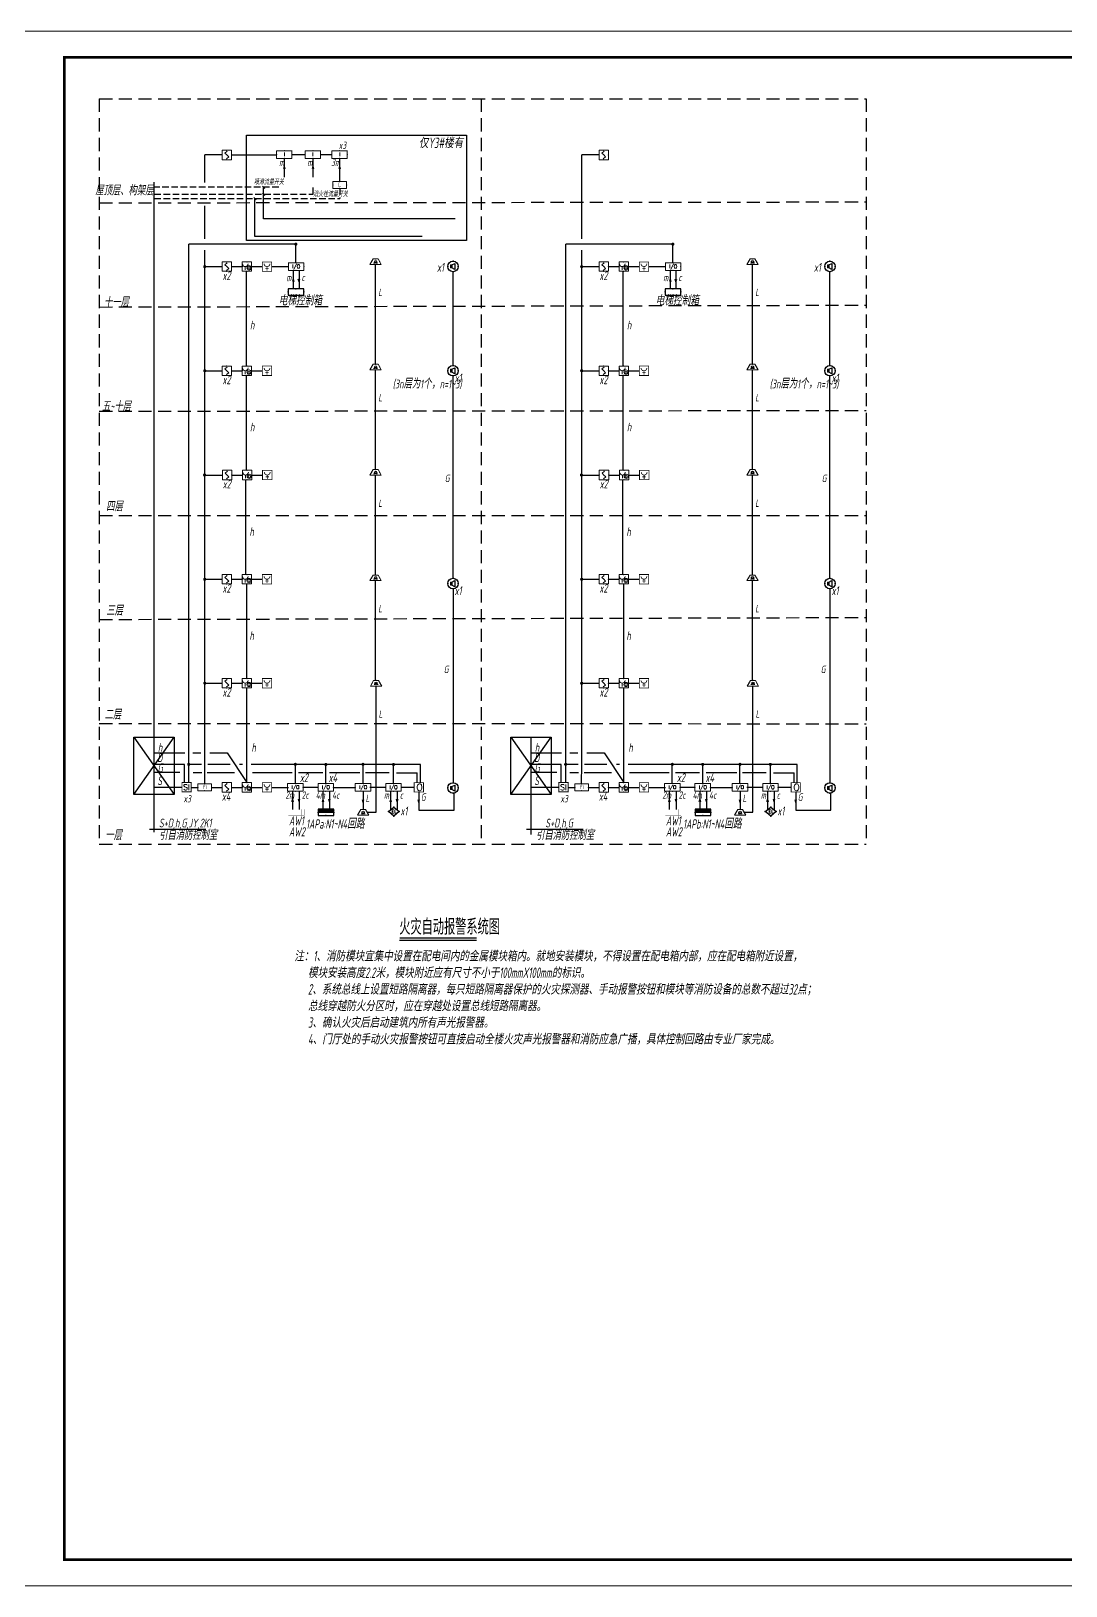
# Model space of a CAD drawing. Extents: x 3774419 to 4775970, y -926964 to 2266.
# Drawn here: x 4693095 to 4732645, y -689254 to -629854 of the extents above; entities that cross this region are included whole.
import ezdxf
from ezdxf.enums import TextEntityAlignment as Align

# ---------------------------------------------------------------- set-up
doc = ezdxf.new("R2010")
doc.units = 0
doc.header["$LTSCALE"] = 1000
doc.header["$MEASUREMENT"] = 0
for name, pattern in [('__DASH', [0.35, 0.25, -0.1]), ('CONTINOUS', [0]), ('DASHED', [0.75, 0.5, -0.25])]:
    doc.linetypes.add(name, pattern=pattern)
doc.layers.get('0').update_dxf_attribs({"linetype": 'CONTINUOUS'})
for name, color, linetype in [('!!电气', 1, 'CONTINUOUS'), ('1-弱电', 3, 'CONTINUOUS'), ('ANNO-NOTE', 7, 'CONTINUOUS'), ('DIM-照明', 7, 'CONTINUOUS'), ('EQUIP-安防', 3, 'CONTINUOUS'), ('EQUIP-广播', 3, 'CONTINUOUS'), ('EQUIP-箱柜', 3, 'CONTINUOUS'), ('WIRE-SECU-1', 30, 'CONTINUOUS'), ('WIRE-消防', 4, 'CONTINUOUS'), ('WIRE-照明', 2, 'CONTINUOUS'), ('设备', 253, 'CONTINUOUS')]:
    doc.layers.add(name, color=color, linetype=linetype)
doc.layers.add('EQUIP-消防', color=3, linetype='CONTINUOUS', lineweight=20)
doc.layers.add('图框', color=147, linetype='CONTINUOUS', lineweight=20)
doc.styles.add('1黑体弱电', font='SIMPLEX.shx', dxfattribs={"width": 0.8, "height": 3.5, "bigfont": 'HZTXT.shx'})
doc.styles.add('_TCH_LABEL', font='COMPLEX', dxfattribs={"bigfont": 'GBCBIG'})
doc.styles.add('_TEL_ATTDEF', font='gbenor', dxfattribs={"bigfont": 'gbcbig'})
doc.styles.add('_TEL_DIM', font='SIMPLEX', dxfattribs={"width": 0.8, "height": 3.5, "bigfont": 'HZTXT'})
doc.styles.add('HZTXT', font='gbeitc.shx', dxfattribs={"width": 0.8, "height": 400, "bigfont": 'hztxt.shx'})
doc.styles.add('SM1', font='realsz.shx', dxfattribs={"width": 0.75, "bigfont": 'realhz.shx'})
doc.styles.get("Standard").update_dxf_attribs({"font": 'gbenor.shx', "bigfont": 'gbcbig.shx'})

# ---------------------------------------------------------------- blocks, each defined once
blk = doc.blocks.new('$equip$00002341')
for p, q in [((-0.24, 0.14), (-0.24, -0.14)), ((-0.24, 0.14), (-0.1, 0.14)), ((-0.1, 0.14), (0.17, 0.28)), ((-0.1, 0.14), (-0.1, -0.14)), ((0.17, 0.28), (0.17, -0.3)), ((-0.1, -0.14), (-0.24, -0.14)), ((0.17, -0.3), (-0.1, -0.14))]:
    blk.add_line(p, q)
at = {"const_width": 0.04}
blk.add_lwpolyline([(-0.5, 0, -1), (0.5, 0, -1), (-0.5, 0, -1.463176)], format="xyb", dxfattribs=at)
blk.add_circle((0, 0), 0.5)
for p in [(-0.5, 0), (0, 0.5), (0.5, 0), (0, -0.5)]:
    blk.add_point(p)
at = {"color": 7, "style": '_TEL_DIM', "flags": 1}
blk.add_attdef('A', text='', height=0.00002, dxfattribs=at).set_placement((0, 0), align=Align.MIDDLE_CENTER)
blk = doc.blocks.new('$equip$00002649')
for p, q in [((-0.5, 0.5), (-0.5, -0.5)), ((0.5, 0.5), (-0.5, 0.5)), ((-0.2, 0.2), (0.05, 0.4)), ((0, 0), (-0.2, 0.2)), ((0, 0), (0.2, -0.2)), ((0.5, -0.5), (0.5, 0.5)), ((-0.5, -0.5), (0.5, -0.5)), ((0.2, -0.2), (-0.05, -0.4))]:
    blk.add_line(p, q)
at = {"const_width": 0.04}
blk.add_lwpolyline([(-0.5, 0.5), (0.5, 0.5), (0.5, -0.5), (-0.5, -0.5), (-0.5, 0.5), (0.5, 0.5)], dxfattribs=at)
for p in [(-0.5, 0), (0, 0.5), (0.5, 0), (0, -0.5)]:
    blk.add_point(p)
at = {"color": 7, "flags": 1}
for tag, height, p in [('A', 0.00002, (0, 0)), ('B', 0.4, (0.76, -0.21))]:
    blk.add_attdef(tag, text='', height=height, dxfattribs=at).set_placement(p, align=Align.MIDDLE_CENTER)
blk = doc.blocks.new('1消火栓')
at = {"const_width": 41.7}
blk.add_lwpolyline([(-250, 250), (250, 250), (250, -250), (-250, -250)], close=True, dxfattribs=at)
blk.add_lwpolyline([(154, 154, -1.000006), (-154, 154, 114.331023)], format="xyb", dxfattribs=at)
for points in [[(0, 0), (0, -207)], [(0, 0), (0, -207)], [(-93, -96), (85, -96)]]:
    blk.add_lwpolyline(points, dxfattribs=at)
blk = doc.blocks.new('$equip$00002655')
for p, q in [((-0.5, 1), (-0.5, 0)), ((0.5, 1), (-0.5, 1)), ((-0.5, 0), (0.5, 0)), ((-0.17, 0.5), (-0.17, 0.15)), ((0.5, 0), (0.5, 1))]:
    blk.add_line(p, q)
at = {"const_width": 0.04}
blk.add_lwpolyline([(-0.5, 1), (0.5, 1), (0.5, 0), (-0.5, 0), (-0.5, 1), (0.5, 1)], dxfattribs=at)
for radius in [0.226, 0.113]:
    blk.add_circle((0.23, 0.36), radius)
blk.add_arc((-0.17, 0.8), 0.3, 180, 0)
for p in [(-0.5, 0.5), (0, 1), (0, 0), (0.5, 0.5)]:
    blk.add_point(p)
at = {"color": 7, "flags": 1}
for tag, height, p in [('A', 0.00002, (0, 0)), ('B', 0.4, (0.76, 0.29))]:
    blk.add_attdef(tag, text='', height=height, dxfattribs=at).set_placement(p, align=Align.MIDDLE_CENTER)
blk = doc.blocks.new('A$C1B845245')
at = {"layer": '1-弱电', "const_width": 26.6, "elevation": 399}
blk.add_lwpolyline([(126, -75), (126, 221), (-169, 221), (-169, -75)], close=True, dxfattribs=at)
at = {"layer": '1-弱电', "style": '1黑体弱电', "width": 1.000075}
blk.add_text('SI', height=180, dxfattribs=at).set_placement((-130, -17))
blk = doc.blocks.new('A$C5115461D')
at = {"layer": 'DIM-照明', "color": 3}
for p, q in [((-643, 912), (643, -912)), ((-643, -912), (643, 912))]:
    blk.add_line(p, q, dxfattribs=at)
blk.add_lwpolyline([(-643, 912), (643, 912), (643, -912), (-643, -912)], close=True, dxfattribs=at)
blk = doc.blocks.new('$equip$00002463')
for p, q in [((-0.65, 0.65), (-0.65, 0)), ((0.65, 0.65), (-0.65, 0.65)), ((-0.65, 0), (0.65, 0)), ((0.65, 0), (0.65, 0.65))]:
    blk.add_line(p, q)
at = {"const_width": 0.05}
blk.add_lwpolyline([(-0.65, 0.65), (-0.65, 0), (0.65, 0), (0.65, 0.65), (-0.65, 0.65), (-0.65, 0)], dxfattribs=at)
for p in [(-0.65, 0.33), (0, 0.65), (0, 0), (0.65, 0.33)]:
    blk.add_point(p)
at = {"color": 7, "style": '_TEL_DIM'}
blk.add_attdef('$TEXT$', text='', height=0.3, dxfattribs=at).set_placement((0.01, 0.34), align=Align.MIDDLE_CENTER)
at = {"color": 7, "style": '_TEL_DIM', "flags": 1}
blk.add_attdef('A', text='', height=0.00002, dxfattribs=at).set_placement((0, 0), align=Align.MIDDLE_CENTER)
blk = doc.blocks.new('$equip$00002659')
for p, q in [((-0.3, 0.7), (-0.7, 0)), ((-0.7, 0), (0.7, 0)), ((0.3, 0.7), (-0.3, 0.7)), ((-0.05, 0.17), (-0.25, 0.17)), ((-0.18, 0.3), (0.18, 0.3)), ((-0.05, 0.3), (-0.05, 0.17)), ((0.05, 0.3), (0.05, 0.17)), ((0.05, 0.17), (0.25, 0.17)), ((0.7, 0), (0.3, 0.7))]:
    blk.add_line(p, q)
at = {"const_width": 0.04}
blk.add_lwpolyline([(-0.3, 0.7), (0.3, 0.7), (0.7, 0), (-0.7, 0), (-0.3, 0.7), (0.3, 0.7)], dxfattribs=at)
blk.add_arc((0, 0.3), 0.181, 359.6973, 180.3027)
for p in [(-0.5, 0.35), (0, 0.7), (0, 0), (0.5, 0.35)]:
    blk.add_point(p)
at = {"color": 7, "flags": 1}
for tag, height, p in [('A', 0.00002, (0, 0)), ('B', 0.4, (0.96, 0.29))]:
    blk.add_attdef(tag, text='', height=height, dxfattribs=at).set_placement(p, align=Align.MIDDLE_CENTER)
blk = doc.blocks.new('1输出模块')
at = {"layer": '1-弱电', "const_width": 45}
blk.add_lwpolyline([(250, 0), (250, 500), (-250, 500), (-250, 0)], close=True, dxfattribs=at)
at = {"layer": '1-弱电', "style": '1黑体弱电', "oblique": 0.7}
blk.add_text('O', height=370, dxfattribs=at).set_placement((-137, 63))
blk = doc.blocks.new('$equip$00002779')
for p, q in [((0.65, 0.65), (-0.65, 0.65)), ((-0.65, 0.65), (-0.65, 0)), ((-0.65, 0), (0.65, 0)), ((0.65, 0), (0.65, 0.65))]:
    blk.add_line(p, q)
at = {"const_width": 0.04}
blk.add_lwpolyline([(-0.65, 0.65), (-0.65, 0), (0.65, 0), (0.65, 0.65), (-0.65, 0.65), (-0.65, 0)], dxfattribs=at)
for p in [(-0.65, 0.33), (0, 0.65), (0, 0), (0.65, 0.33)]:
    blk.add_point(p)
at = {"color": 7}
blk.add_attdef('$TEXT$', text='', height=0.34, dxfattribs=at).set_placement((0.01, 0.34), align=Align.MIDDLE_CENTER)
at = {"color": 7, "flags": 1}
for tag, height, p in [('A', 0.00002, (0, 0)), ('B', 0.4, (0.9, 0.25))]:
    blk.add_attdef(tag, text='', height=height, dxfattribs=at).set_placement(p, align=Align.MIDDLE_CENTER)
blk = doc.blocks.new('$equip$00002474')
for p, q in [((-0.52, 0), (0, 0.44)), ((0, -0.44), (-0.52, 0)), ((0, 0.44), (0.52, 0)), ((0.52, 0), (0, -0.44))]:
    blk.add_line(p, q)
at = {"const_width": 0.04}
blk.add_lwpolyline([(0, 0.44), (-0.52, 0), (0, -0.44), (0.52, 0), (0, 0.44), (-0.52, 0)], dxfattribs=at)
for p in [(-0.52, 0), (0, 0.44), (0.52, 0), (0, -0.44)]:
    blk.add_point(p)
at = {"color": 7, "style": '_TEL_DIM'}
blk.add_attdef('$TEXT$', text='', height=0.3, dxfattribs=at).set_placement((0.03, 0.01), align=Align.MIDDLE_CENTER)
at = {"color": 7, "style": '_TEL_DIM', "flags": 1}
blk.add_attdef('A', text='', height=0.00002, dxfattribs=at).set_placement((0, 0), align=Align.MIDDLE_CENTER)
blk = doc.blocks.new('$equip$00003129')
for p, q in [((-0.65, 0.65), (-0.65, 0)), ((0.65, 0.65), (-0.65, 0.65)), ((-0.65, 0), (0.65, 0)), ((0.65, 0), (0.65, 0.65))]:
    blk.add_line(p, q)
at = {"const_width": 0.05}
blk.add_lwpolyline([(-0.65, 0.65), (-0.65, 0), (0.65, 0), (0.65, 0.65), (-0.65, 0.65), (-0.65, 0)], dxfattribs=at)
for p in [(-0.65, 0.33), (0, 0.65), (0, 0), (0.65, 0.33)]:
    blk.add_point(p)
at = {"color": 7}
blk.add_attdef('$TEXT$', text='', height=0.4, dxfattribs=at).set_placement((0.01, 0.34), align=Align.MIDDLE_CENTER)
at = {"color": 7, "flags": 1}
for tag, p in [('A', (0, 0)), ('B', (0.9, 0.25))]:
    blk.add_attdef(tag, text='', height=0.4, dxfattribs=at).set_placement(p, align=Align.MIDDLE_CENTER)
blk = doc.blocks.new('A$C341176C1')
at = {"layer": '设备', "color": 3, "const_width": 5}
blk.add_lwpolyline([(-240, -200), (0, -200), (0, -800), (-240, -800)], close=True, dxfattribs=at)
for points in [[(-240, -312), (0, -312)], [(-240, -688), (0, -688)]]:
    blk.add_lwpolyline(points, dxfattribs=at)
blk = doc.blocks.new('*X10')
at = {"color": 0}
for p, q in [((-250, 33), (-183, 100)), ((-250, 68), (-218, 100)), ((-247, 0), (-147, 100)), ((-212, 0), (-112, 100)), ((-177, 0), (-77, 100)), ((-141, 0), (-41, 100)), ((-106, 0), (-6, 100)), ((-71, 0), (29, 100)), ((-35, 0), (65, 100)), ((0, 0), (100, 100)), ((35, 0), (135, 100)), ((71, 0), (171, 100)), ((106, 0), (206, 100)), ((141, 0), (241, 100)), ((177, 0), (250, 73)), ((212, 0), (250, 38)), ((247, 0), (250, 3))]:
    blk.add_line(p, q, dxfattribs=at)
blk = doc.blocks.new('$equip$00001414')
for p, q in [((0.75, 0.6), (-0.75, 0.6)), ((-0.75, 0.6), (-0.75, 0)), ((-0.75, 0.3), (0.75, 0.3)), ((-0.75, 0), (0.75, 0)), ((0.75, 0), (0.75, 0.6))]:
    blk.add_line(p, q)
at = {"const_width": 0.3}
blk.add_lwpolyline([(-0.75, 0.15), (0.75, 0.15)], dxfattribs=at)
for p in [(-0.75, 0.3), (0, 0.6), (0, 0), (0.75, 0.3)]:
    blk.add_point(p)
at = {"xscale": 0.00300000000061118, "yscale": 0.00300000000061118, "zscale": 0.00300000000061118}
blk.add_blockref('*X10', (0, 0), dxfattribs=at)
at = {"style": '_TCH_LABEL', "flags": 9}
blk.add_attdef('A', (0, 0), '', height=0.00002, dxfattribs=at)
blk = doc.blocks.new('$equip$00001413')
for p, q in [((0.75, 0.6), (-0.75, 0.6)), ((-0.75, 0.6), (-0.75, 0)), ((-0.75, 0), (0.75, 0)), ((0.75, 0), (0.75, 0.6))]:
    blk.add_line(p, q)
for p in [(-0.75, 0.3), (0, 0.6), (0, 0), (0.75, 0.3)]:
    blk.add_point(p)
at = {"style": '_TCH_LABEL', "flags": 9}
blk.add_attdef('A', (0, 0), '', height=0.00002, dxfattribs=at)

msp = doc.modelspace()

# ---------------------------------------------------------------- linework, layer by layer
at = {"layer": '!!电气'}
for p, q in [((4697619.1, -660342.6), (4699777.8, -660342.6)), ((4712025.1, -660342.6), (4714196.4, -660342.6))]:
    msp.add_line(p, q, dxfattribs=at)
msp.add_lwpolyline([(4701323.6, -633834.9), (4709733.2, -633834.9), (4709733.2, -637849.7), (4701323.6, -637849.7)], close=True, dxfattribs=at)
at = {"layer": '!!电气', "color": 1, "linetype": '__DASH'}
for points, elevation in [([(4702559, -635816.3), (4697805.9, -635820.9)], 3063.8), ([(4697805.9, -636084.2), (4702660.1, -636084.2)], 1040.6), ([(4702660.1, -636084.2), (4703879, -636079.6), (4703879, -635812.6)], 1040.6), ([(4704891.8, -635863.8), (4704891.8, -636247.1)], 4377.7), ([(4697805.9, -636251.7), (4704891.8, -636247.1)], 1040.6)]:
    msp.add_lwpolyline(points, dxfattribs=dict(at, elevation=elevation))
at = {"layer": '!!电气', "color": 1, "linetype": 'ByBlock', "elevation": 3063.8}
for points in [[(4702022.7, -635864.2), (4701932.7, -635775.7)], [(4702022.7, -636128.7), (4701932.7, -636040.2)], [(4709305.7, -637024.9), (4701978.7, -637024.9), (4701978.7, -635820.9)], [(4701694.7, -636295), (4701604.7, -636206.5)], [(4708042.4, -637696.7), (4701650.7, -637696.7), (4701650.7, -636251.7)]]:
    msp.add_lwpolyline(points, dxfattribs=at)
at = {"layer": 'ANNO-NOTE', "color": 7}
for p in [(4707179, -664584.5, 2793.2), (4708214.4, -664584.5, 2793.2)]:
    msp.add_line(p, (4710122.5, -664584.5, 2793.2), dxfattribs=at)
at = {"layer": 'DIM-照明', "color": 253, "linetype": 'DASHED'}
for p, q in [((4695701.3, -632435.5), (4695701.5, -660920.7, 2722.6)), ((4710297.1, -632435.4), (4710297.4, -660920.6, 2722.6)), ((4725015.3, -632435.4), (4725015.5, -660920.6, 2722.6))]:
    msp.add_line(p, q, dxfattribs=at)
at = {"layer": 'DIM-照明', "color": 3}
for p, q in [((4700395.2, -634586.8, -2005.7), (4699731.7, -634586.8, -2005.7)), ((4699731.7, -635640.1, -1768.8), (4699731.7, -634586.8, -2005.7)), ((4700755.2, -634576.3, -2005.7), (4702475.2, -634576.3, -691.8)), ((4702770.9, -634718.9, -691.8), (4702770.9, -635429.1, -691.8)), ((4703065.2, -634571.7, -691.8), (4703561.7, -634571.7, -691.8)), ((4703864.8, -634718.9, -691.8), (4703864.8, -635429.1, -691.8)), ((4704159.1, -634571.7, -691.8), (4704588.8, -634571.7, -691.8)), ((4704884.5, -634718.9, -691.8), (4704884.5, -635603.8, -691.8)), ((4714137.7, -637785, -1286.3), (4714137.7, -634586.8, -2005.7)), ((4714801.2, -634586.8, -2005.7), (4714137.7, -634586.8, -2005.7)), ((4702770.9, -635023.7, -691.8), (4702743.7, -635121.3, -691.8)), ((4702770.9, -635023.7, -691.8), (4702798, -635121.3, -691.8)), ((4703864.8, -635023.7, -691.8), (4703837.6, -635121.3, -691.8)), ((4703864.8, -635023.7, -691.8), (4703891.9, -635121.3, -691.8)), ((4704884.5, -635023.7, -691.8), (4704857.3, -635121.3, -691.8)), ((4704884.5, -635023.7, -691.8), (4704911.6, -635121.3, -691.8)), ((4699731.7, -637785, -1286.3), (4699731.7, -636527.1, -1569.2)), ((4699119.8, -657868.1, 3479.9), (4699119.8, -637991.5, 3479.9)), ((4703213.6, -637991.5, 836.6), (4699119.8, -637991.5, 3479.9)), ((4699731.7, -657868.1, 3231.3), (4699731.7, -638217.2, -1189.1)), ((4703213.5, -638703.9, -1203.1), (4703213.6, -637991.5, 1068.1)), ((4713525.8, -657868.1, 3479.9), (4713525.8, -637991.5, 3479.9)), ((4717619.6, -637991.5, 836.6), (4713525.8, -637991.5, 3479.9)), ((4714137.7, -657868.1, 3231.3), (4714137.7, -638217.2, -1189.1)), ((4717619.5, -638703.9, -1203.1), (4717619.6, -637991.5, 1068.1)), ((4699759.1, -638851.4, -1306.4), (4700392.5, -638851.4, -1306.4)), ((4700755.2, -638851.4, -1306.4), (4701161.9, -638851.4, -1306.4)), ((4701524.5, -638851.4, -1306.4), (4701931.3, -638851.4, -1306.4)), ((4702291.5, -638851.4, -1306.4), (4702929.8, -638851.4, -1203.1)), ((4703114.8, -638998.9, -1203.1), (4703114.8, -639697.4, -1203.1)), ((4703335.4, -638998.9, -1203.1), (4703335.4, -639697.4, -1203.1)), ((4706262.2, -642582.7, 227.5), (4706262.2, -638771.7, 227.5)), ((4709220.4, -642628.2, -3516.3), (4709220.4, -639045.5, -3516.3)), ((4714165.1, -638851.4, -1306.4), (4714798.5, -638851.4, -1306.4)), ((4715161.2, -638851.4, -1306.4), (4715567.9, -638851.4, -1306.4)), ((4715930.5, -638851.4, -1306.4), (4716337.2, -638851.4, -1306.4)), ((4716697.5, -638851.4, -1306.4), (4717335.8, -638851.4, -1203.1)), ((4717520.8, -638998.9, -1203.1), (4717520.8, -639697.4, -1203.1)), ((4717741.4, -638998.9, -1203.1), (4717741.4, -639697.4, -1203.1)), ((4720668.2, -642582.7, 227.5), (4720668.2, -638771.7, 227.5)), ((4723626.4, -642628.2, -3516.3), (4723626.4, -639045.5, -3516.3)), ((4703114.8, -639328.6, -1203.1), (4703087.6, -639426.2, -1203.1)), ((4703114.8, -639328.6, -1203.1), (4703141.9, -639426.2, -1203.1)), ((4703335.4, -639427, -1203.1), (4703308.3, -639329.4, -1203.1)), ((4703335.4, -639427, -1203.1), (4703362.6, -639329.4, -1203.1)), ((4717520.8, -639328.6, -1203.1), (4717493.6, -639426.2, -1203.1)), ((4717520.8, -639328.6, -1203.1), (4717547.9, -639426.2, -1203.1)), ((4717741.4, -639427, -1203.1), (4717714.3, -639329.4, -1203.1)), ((4717741.4, -639427, -1203.1), (4717768.5, -639329.4, -1203.1)), ((4699759.1, -642831, -1306.4), (4700392.5, -642831, -1306.4)), ((4700755.2, -642831, -1306.4), (4701161.9, -642831, -1306.4)), ((4701524.5, -642831, -1306.4), (4701931.3, -642831, -1306.4)), ((4706262.1, -646608.3, 227.5), (4706262.1, -642797.2, 227.5)), ((4709220.4, -646610.8, -3516.3), (4709220.4, -643028.2, -3516.3)), ((4714165.1, -642831, -1306.4), (4714798.5, -642831, -1306.4)), ((4715161.2, -642831, -1306.4), (4715567.9, -642831, -1306.4)), ((4715930.5, -642831, -1306.4), (4716337.2, -642831, -1306.4)), ((4720668.1, -646608.3, 227.5), (4720668.1, -642797.2, 227.5)), ((4723626.4, -646610.8, -3516.3), (4723626.4, -643028.2, -3516.3)), ((4699731.7, -646812.7, 3231.3), (4700402, -646812.7, -472.4)), ((4700764.6, -646812.7, -472.4), (4701171.3, -646812.7, -472.4)), ((4701534, -646812.7, -472.4), (4701940.7, -646812.7, -472.4)), ((4706262, -650633.9, 227.5), (4706262, -646822.8, 227.5)), ((4709220.4, -650760.2, -1186.1), (4709220.4, -646610.8, -3516.3)), ((4714137.7, -646812.7, 3231.3), (4714807.9, -646812.7, -472.4)), ((4715170.6, -646812.7, -472.4), (4715577.3, -646812.7, -472.4)), ((4715940, -646812.7, -472.4), (4716346.7, -646812.7, -472.4)), ((4720668, -650633.9, 227.5), (4720668, -646822.8, 227.5)), ((4723626.4, -650760.2, -1186.1), (4723626.4, -646610.8, -3516.3)), ((4699759.1, -650794.4, 228.9), (4700392.5, -650794.4, 228.9)), ((4700755.2, -650794.4, 228.9), (4701161.9, -650794.4, 228.9)), ((4701524.5, -650794.4, 228.9), (4701931.3, -650794.4, 228.9)), ((4706262, -654659.4, 227.5), (4706262, -650848.3, 227.5)), ((4714165.1, -650794.4, 228.9), (4714798.5, -650794.4, 228.9)), ((4715161.2, -650794.4, 228.9), (4715567.9, -650794.4, 228.9)), ((4715930.5, -650794.4, 228.9), (4716337.2, -650794.4, 228.9)), ((4720668, -654659.4, 227.5), (4720668, -650848.3, 227.5)), ((4709220.4, -651160.2, -1186.1), (4709220.4, -654732.9, -1186.1)), ((4723626.4, -651160.2, -1186.1), (4723626.4, -654732.9, -1186.1)), ((4699731.7, -654767.1, 3231.3), (4699982.1, -654767.1, 3561.7)), ((4699982.1, -654767.1, 3561.7), (4700392.6, -654767.1, -193.8)), ((4699982.1, -654767.1, 3561.7), (4700392.6, -654767.1, -193.8)), ((4700755.2, -654767.1, -193.8), (4701161.9, -654767.1, -193.8)), ((4701524.6, -654767.1, -193.8), (4701931.3, -654767.1, -193.8)), ((4706277.8, -659698.8, -195.3), (4706277.8, -654873.9, -195.3)), ((4709220.4, -654732.9, -1186.1), (4709220.4, -658567.9, -1186.1)), ((4714137.7, -654767.1, 3231.3), (4714388.1, -654767.1, 3561.7)), ((4714388.1, -654767.1, 3561.7), (4714798.6, -654767.1, -193.8)), ((4714388.1, -654767.1, 3561.7), (4714798.6, -654767.1, -193.8)), ((4715161.2, -654767.1, -193.8), (4715567.9, -654767.1, -193.8)), ((4715930.6, -654767.1, -193.8), (4716337.3, -654767.1, -193.8)), ((4720683.8, -659698.8, -195.3), (4720683.8, -654873.9, -195.3)), ((4723626.4, -654732.9, -1186.1), (4723626.4, -658567.9, -1186.1)), ((4698953.1, -657868.1, 4247.4), (4697783.7, -657868.1, 1567)), ((4698953.1, -658563.4, 3479.9), (4698953.1, -657868.1, 3479.9)), ((4699119.8, -658563.4, 3479.9), (4699119.8, -657868.1, 3479.9)), ((4699603.1, -657868.1, 2887.2), (4699132, -657868.1, 4221.6)), ((4699731.1, -658615.1, 3479.9), (4699731.7, -657868.1, 4211)), ((4700698.6, -657868.1, -215.3), (4699843.6, -657868.1, 2206.2)), ((4701172.3, -657868.1, -366.3), (4701059.3, -657868.1, -412.6)), ((4707973.7, -657872.4, 5862.1), (4701510.9, -657868.1, -172.7)), ((4703195.1, -658597.6, -195.3), (4703195.2, -657868.1, 2202.7)), ((4704357.3, -658600.3, -3071.1), (4704357.4, -657870.8, -673.1)), ((4705781.8, -658597.6, -195.3), (4705781.9, -657868.1, 2202.7)), ((4706944, -658600.3, -3071.1), (4706944, -657870.8, -673.1)), ((4707973.7, -658572.7, 5862.1), (4707973.7, -657872.4, 5862.1)), ((4707973.7, -658572.7, 5862.1), (4707973.7, -657872.4, 5862.1)), ((4713359.1, -657868.1, 4247.4), (4712189.7, -657868.1, 1567)), ((4713359.1, -658563.4, 3479.9), (4713359.1, -657868.1, 3479.9)), ((4713525.8, -658563.4, 3479.9), (4713525.8, -657868.1, 3479.9)), ((4714009.1, -657868.1, 2887.2), (4713538, -657868.1, 4221.6)), ((4714137, -658615.1, 3479.9), (4714137.7, -657868.1, 4211)), ((4715104.5, -657868.1, -215.3), (4714249.6, -657868.1, 2206.2)), ((4715578.3, -657868.1, -366.3), (4715465.2, -657868.1, -412.6)), ((4722379.6, -657872.4, 5862.1), (4715916.9, -657868.1, -172.7)), ((4717601.1, -658597.6, -195.3), (4717601.2, -657868.1, 2202.7)), ((4718763.3, -658600.3, -3071.1), (4718763.3, -657870.8, -673.1)), ((4720187.8, -658597.6, -195.3), (4720187.8, -657868.1, 2202.7)), ((4721350, -658600.3, -3071.1), (4721350, -657870.8, -673.1)), ((4722379.6, -658572.7, 5862.1), (4722379.6, -657872.4, 5862.1)), ((4722379.6, -658572.7, 5862.1), (4722379.6, -657872.4, 5862.1)), ((4697804, -658740.5, 617.8), (4698859.4, -658740.5, 3479.9)), ((4697804, -658740.5, 617.8), (4698859.4, -658740.5, 3479.9)), ((4698781.1, -658183, 4130.2), (4697805.3, -658182.3, 121.3)), ((4699233.4, -658745.1, 3479.9), (4699471.1, -658745.1, 3479.9)), ((4699283.3, -658183.3, 4338.6), (4699615.1, -658183.3, 4338.6)), ((4699829.4, -658183.3, 4338.6), (4700866.6, -658183.3, 4338.6)), ((4699991.1, -658745.1, 3479.9), (4700392.6, -658745.1, -193.8)), ((4699991.1, -658745.1, 3479.9), (4700392.6, -658745.1, -193.8)), ((4700755.2, -658745.1, -193.8), (4701161.9, -658745.1, -193.8)), ((4701524.6, -658745.1, -193.8), (4701931.3, -658745.1, -193.8)), ((4701557.3, -658183.3, 4338.6), (4703072.2, -658183.3, 4338.6)), ((4702291.5, -658745.1, -193.8), (4702929.9, -658745.1, -90.5)), ((4703311.6, -658183.3, 4338.6), (4704238.8, -658183.3, 4338.6)), ((4703490.1, -658744.9, -195.3), (4704055.5, -658744.9, 1085.5)), ((4704493.9, -658183.3, 4338.6), (4705656.8, -658183.3, 4338.6)), ((4705875.8, -658184.1, 1597.5), (4706721.9, -658184.2, 2004.5)), ((4705940.4, -658183.8, 2989.1), (4706785.8, -658183.8, 2983.7)), ((4706039.5, -658744.9, 1047.3), (4706642.2, -658744.9, 1085.5)), ((4707063.9, -658187.2, 7700.6), (4707852.7, -658188, 8928.8)), ((4707239, -658744.4, -3071.1), (4707745.4, -658744.4, -3032.9)), ((4707852.7, -658569.1, 7983.3), (4707852.7, -658188, 8928.8)), ((4712210, -658740.5, 617.8), (4713265.3, -658740.5, 3479.9)), ((4712210, -658740.5, 617.8), (4713265.3, -658740.5, 3479.9)), ((4713187.1, -658183, 4130.2), (4712211.3, -658182.3, 121.3)), ((4713639.3, -658745.1, 3479.9), (4713877, -658745.1, 3479.9)), ((4713689.3, -658183.3, 4338.6), (4714021.1, -658183.3, 4338.6)), ((4714235.3, -658183.3, 4338.6), (4715272.6, -658183.3, 4338.6)), ((4714397, -658745.1, 3479.9), (4714798.6, -658745.1, -193.8)), ((4714397, -658745.1, 3479.9), (4714798.6, -658745.1, -193.8)), ((4715161.2, -658745.1, -193.8), (4715567.9, -658745.1, -193.8)), ((4715930.6, -658745.1, -193.8), (4716337.3, -658745.1, -193.8)), ((4715963.3, -658183.3, 4338.6), (4717478.2, -658183.3, 4338.6)), ((4716697.5, -658745.1, -193.8), (4717335.8, -658745.1, -90.5)), ((4717717.6, -658183.3, 4338.6), (4718644.8, -658183.3, 4338.6)), ((4717896.1, -658744.9, -195.3), (4718461.5, -658744.9, 1085.5)), ((4718899.9, -658183.3, 4338.6), (4720062.8, -658183.3, 4338.6)), ((4720281.8, -658184.1, 1597.5), (4721127.9, -658184.2, 2004.5)), ((4720346.4, -658183.8, 2989.1), (4721191.8, -658183.8, 2983.7)), ((4720445.5, -658744.9, 1047.3), (4721048.2, -658744.9, 1085.5)), ((4721469.9, -658187.2, 7700.6), (4722258.7, -658188, 8928.8)), ((4721645, -658744.4, -3071.1), (4722151.4, -658744.4, -3032.9)), ((4722258.7, -658569.1, 7983.3), (4722258.7, -658188, 8928.8)), ((4703079.7, -659197.1, -195.3), (4703052.6, -659294.7, -195.3)), ((4703079.7, -658892.4, -195.3), (4703079.7, -659591.7, -195.3)), ((4703079.7, -659197.1, -195.3), (4703106.9, -659294.7, -195.3)), ((4703341.9, -659291.5, -195.3), (4703314.8, -659193.9, -195.3)), ((4703341.9, -658892.4, -195.3), (4703341.9, -659591.7, -195.3)), ((4703341.9, -659291.5, -195.3), (4703369.1, -659193.9, -195.3)), ((4704241.9, -659199.8, -3071.1), (4704214.8, -659297.4, -3071.1)), ((4704241.9, -658895.1, -3071.1), (4704241.9, -659594.4, -3071.1)), ((4704241.9, -659199.8, -3071.1), (4704269.1, -659297.4, -3071.1)), ((4704504.1, -659294.2, -3071.1), (4704477, -659196.6, -3071.1)), ((4704504.1, -658895.1, -3071.1), (4704504.1, -659594.4, -3071.1)), ((4704504.1, -659294.2, -3071.1), (4704531.2, -659196.6, -3071.1)), ((4704652.3, -658747.8, -3071.1), (4705486.8, -658747.8, -195.3)), ((4705786.1, -659320.7, -195.3), (4705759, -659223.1, -195.3)), ((4705786.1, -658892.6, -195.3), (4705786.1, -659591.1, -195.3)), ((4705786.1, -659320.7, -195.3), (4705813.3, -659223.1, -195.3)), ((4706828.6, -659199.8, -3071.1), (4706801.5, -659297.4, -3071.1)), ((4706828.6, -658895.1, -3071.1), (4706828.6, -659594.4, -3071.1)), ((4706828.6, -659199.8, -3071.1), (4706855.8, -659297.4, -3071.1)), ((4707090.8, -659294.2, -3071.1), (4707063.7, -659196.6, -3071.1)), ((4707090.8, -658895.1, -3071.1), (4707090.8, -659594.4, -3071.1)), ((4707090.8, -659294.2, -3071.1), (4707117.9, -659196.6, -3071.1)), ((4707913.2, -659322.1, 7983.3), (4707886.1, -659224.5, 7983.3)), ((4707913.2, -658922.6, 7983.3), (4707913.2, -659617.6, 5646)), ((4707913.2, -659322.1, 7983.3), (4707940.4, -659224.5, 7983.3)), ((4717485.7, -659197.1, -195.3), (4717458.6, -659294.7, -195.3)), ((4717485.7, -658892.4, -195.3), (4717485.7, -659591.7, -195.3)), ((4717485.7, -659197.1, -195.3), (4717512.9, -659294.7, -195.3)), ((4717747.9, -659291.5, -195.3), (4717720.8, -659193.9, -195.3)), ((4717747.9, -658892.4, -195.3), (4717747.9, -659591.7, -195.3)), ((4717747.9, -659291.5, -195.3), (4717775, -659193.9, -195.3)), ((4718647.9, -659199.8, -3071.1), (4718620.8, -659297.4, -3071.1)), ((4718647.9, -658895.1, -3071.1), (4718647.9, -659594.4, -3071.1)), ((4718647.9, -659199.8, -3071.1), (4718675.1, -659297.4, -3071.1)), ((4718910.1, -659294.2, -3071.1), (4718883, -659196.6, -3071.1)), ((4718910.1, -658895.1, -3071.1), (4718910.1, -659594.4, -3071.1)), ((4718910.1, -659294.2, -3071.1), (4718937.2, -659196.6, -3071.1)), ((4719058.3, -658747.8, -3071.1), (4719892.8, -658747.8, -195.3)), ((4720192.1, -659320.7, -195.3), (4720165, -659223.1, -195.3)), ((4720192.1, -658892.6, -195.3), (4720192.1, -659591.1, -195.3)), ((4720192.1, -659320.7, -195.3), (4720219.2, -659223.1, -195.3)), ((4721234.6, -659199.8, -3071.1), (4721207.5, -659297.4, -3071.1)), ((4721234.6, -658895.1, -3071.1), (4721234.6, -659594.4, -3071.1)), ((4721234.6, -659199.8, -3071.1), (4721261.7, -659297.4, -3071.1)), ((4721496.8, -659294.2, -3071.1), (4721469.6, -659196.6, -3071.1)), ((4721496.8, -658895.1, -3071.1), (4721496.8, -659594.4, -3071.1)), ((4721496.8, -659294.2, -3071.1), (4721523.9, -659196.6, -3071.1)), ((4722319.2, -659322.1, 7983.3), (4722292.1, -659224.5, 7983.3)), ((4722319.2, -658922.6, 7983.3), (4722319.2, -659617.6, 5646)), ((4722319.2, -659322.1, 7983.3), (4722346.4, -659224.5, 7983.3)), ((4705940.6, -659698.8, -195.3), (4706277.8, -659698.8, -195.3)), ((4720346.6, -659698.8, -195.3), (4720683.8, -659698.8, -195.3))]:
    msp.add_line(p, q, dxfattribs=at)
at = {"layer": 'DIM-照明', "color": 253, "linetype": 'DASHED'}
for points in [[(4695701.3, -632435.5), (4725015.3, -632435.4)], [(4695701.3, -636415.1), (4725015.3, -636379)], [(4695701.3, -640394.7), (4725015.4, -640322.6)]]:
    msp.add_lwpolyline(points, dxfattribs=at)
at = {"layer": 'DIM-照明', "color": 3, "const_width": 60}
for points, elevation in [([(4703183.6, -637991.5, 1), (4703243.6, -637991.5, 1)], 836.6), ([(4717589.6, -637991.5, 1), (4717649.6, -637991.5, 1)], 836.6), ([(4699701.7, -638851.4, 1), (4699761.7, -638851.4, 1)], -1306.4), ([(4714107.7, -638851.4, 1), (4714167.7, -638851.4, 1)], -1306.4), ([(4699701.7, -642831, 1), (4699761.7, -642831, 1)], -1306.4), ([(4714107.7, -642831, 1), (4714167.7, -642831, 1)], -1306.4), ([(4699692.8, -646812.7, 1), (4699752.8, -646812.7, 1)], 1379.4), ([(4714098.8, -646812.7, 1), (4714158.8, -646812.7, 1)], 1379.4), ([(4699701.7, -650794.4, 1), (4699761.7, -650794.4, 1)], 228.9), ([(4714107.7, -650794.4, 1), (4714167.7, -650794.4, 1)], 228.9), ([(4699701.7, -654767.1, 1), (4699761.7, -654767.1, 1)], 3231.3), ([(4714107.7, -654767.1, 1), (4714167.7, -654767.1, 1)], 3231.3), ([(4699089.8, -657868.1, 1), (4699149.8, -657868.1, 1)], 3479.9), ([(4703165.2, -657868.1, 1), (4703225.2, -657868.1, 1)], 2498.7), ([(4704327.4, -657870.8, 1), (4704387.4, -657870.8, 1)], -377.1), ([(4705751.9, -657868.1, 1), (4705811.9, -657868.1, 1)], 2498.7), ([(4706914, -657870.8, 1), (4706974, -657870.8, 1)], -2619.3), ([(4713495.8, -657868.1, 1), (4713555.8, -657868.1, 1)], 3479.9), ([(4717571.2, -657868.1, 1), (4717631.2, -657868.1, 1)], 2498.7), ([(4718733.3, -657870.8, 1), (4718793.3, -657870.8, 1)], -377.1), ([(4720157.8, -657868.1, 1), (4720217.8, -657868.1, 1)], 2498.7), ([(4721320, -657870.8, 1), (4721380, -657870.8, 1)], -2619.3)]:
    msp.add_lwpolyline(points, format="xyb", close=True, dxfattribs=dict(at, elevation=elevation))
at = {"layer": 'DIM-照明', "color": 3}
for points, elevation in [([(4701323.5, -642651.8), (4701323.5, -639032.8)], -608.7), ([(4715729.5, -642651.8), (4715729.5, -639032.8)], -608.7), ([(4701323.5, -646631.4), (4701323.5, -643012.4)], -608.7), ([(4715729.5, -646631.4), (4715729.5, -643012.4)], -608.7), ([(4701303.1, -650615.1), (4701303.7, -646996.1)], 91.5), ([(4715709.1, -650615.1), (4715709.7, -646996.1)], 91.5), ([(4701341.9, -654587.1), (4701341.9, -650974.4)], 1603.5), ([(4715747.9, -654587.1), (4715747.9, -650974.4)], 1603.5), ([(4701343.3, -658563.8), (4701342.6, -654947.1)], 1603.5), ([(4715749.3, -658563.8), (4715748.6, -654947.1)], 1603.5), ([(4697805, -657431.8), (4698966.4, -657431.8)], 3479.9), ([(4699273.2, -657431.8), (4699580, -657431.8)], 3479.9), ([(4699930.4, -657431.8), (4700587.7, -657431.8), (4701343.3, -658563.8)], 3479.9), ([(4712210.9, -657431.8), (4713372.4, -657431.8)], 3479.9), ([(4713679.2, -657431.8), (4713986, -657431.8)], 3479.9), ([(4714336.4, -657431.8), (4714993.7, -657431.8), (4715749.3, -658563.8)], 3479.9), ([(4707913.2, -659617.6), (4709258.9, -659616.9), (4709258.9, -658964.1)], -1186.1), ([(4722319.2, -659617.6), (4723664.9, -659616.9), (4723664.9, -658964.1)], -1186.1)]:
    msp.add_lwpolyline(points, dxfattribs=dict(at, elevation=elevation))
at = {"layer": 'DIM-照明', "color": 253, "linetype": 'DASHED'}
for points, elevation in [([(4695701.3, -644376.4), (4725015.4, -644347.2)], 834), ([(4695701.3, -648358), (4725015.4, -648359.2)], 1535.3), ([(4695701.3, -652330.8), (4725015.5, -652255.9)], 1112.6), ([(4695701.4, -656303.5), (4725015.5, -656315.2)], 689.9), ([(4695701.4, -660920.7), (4725015.5, -660920.6)], 2722.6)]:
    msp.add_lwpolyline(points, dxfattribs=dict(at, elevation=elevation))
at = {"layer": 'WIRE-SECU-1', "color": 7, "const_width": 50, "elevation": 2793.2}
for points in [[(4707178, -664497.8), (4710122.5, -664497.8)], [(4708213.3, -664497.8), (4710122.5, -664497.8)]]:
    msp.add_lwpolyline(points, dxfattribs=at)
at = {"layer": 'WIRE-消防', "const_width": 50, "elevation": 3527.7}
for points in [[(4697795.2, -660469.2), (4697795.2, -635620.9)], [(4712201.2, -660549.3), (4712201.2, -656830.9)]]:
    msp.add_lwpolyline(points, dxfattribs=at)
at = {"layer": '图框'}
msp.add_lwpolyline([(4691869.6, -629853.6), (4775969.6, -629853.6), (4775969.6, -689253.6), (4691869.6, -689253.6)], close=True, dxfattribs=at)
at = {"layer": '图框', "const_width": 100}
msp.add_lwpolyline([(4774969.6, -688253.6), (4774969.6, -630853.6), (4694369.6, -630853.6), (4694369.6, -688253.6)], close=True, dxfattribs=at)

# ---------------------------------------------------------------- block references
at = {"rotation": 90}
for p in [(4702729.9, -659583, -90.5), (4717135.8, -659583, -90.5)]:
    msp.add_blockref('A$C341176C1', p, dxfattribs=at)
at = {"layer": '1-弱电', "xscale": 0.7205095766112208, "yscale": 0.7205095766112208, "zscale": 0.7205095766112208}
for p in [(4702111.4, -638851.4, -1306.4), (4716517.4, -638851.4, -1306.4), (4702111.4, -642831, -1306.4), (4716517.4, -642831, -1306.4), (4702120.8, -646812.7, -472.4), (4716526.8, -646812.7, -472.4), (4702111.4, -650794.4, 228.9), (4716517.4, -650794.4, 228.9), (4702111.4, -654767.1, -193.8), (4716517.4, -654767.1, -193.8), (4702111.4, -658745.1, -193.8), (4716517.4, -658745.1, -193.8)]:
    msp.add_blockref('1消火栓', p, dxfattribs=at)
at = {"layer": 'EQUIP-安防', "xscale": 400, "yscale": 400, "zscale": 400}
for p in [(4706957.1, -659672.9, -670), (4721363.1, -659672.9, -670)]:
    msp.add_blockref('$equip$00002474', p, dxfattribs=at).add_auto_attribs({'$TEXT$': 'EL'})
at = {"layer": 'EQUIP-广播', "xscale": 400, "yscale": 400, "zscale": 400}
for p in [(4709220.4, -638845.5, -3516.3), (4723626.4, -638845.5, -3516.3), (4709220.4, -642828.2, -3516.3), (4723626.4, -642828.2, -3516.3), (4709220.4, -650960.2, -1186.1), (4723626.4, -650960.2, -1186.1), (4709220, -658767.9, -1186.1), (4723626, -658767.9, -1186.1)]:
    msp.add_blockref('$equip$00002341', p, dxfattribs=at)
at = {"layer": 'EQUIP-消防', "xscale": 360, "yscale": 360, "zscale": 360}
for name, p in [('$equip$00002649', (4700575.2, -634586.8, -2005.7)), ('$equip$00002649', (4714981.2, -634586.8, -2005.7)), ('$equip$00002649', (4700575.2, -638851.4, -1306.4)), ('$equip$00002655', (4701341.9, -639031.4, -1306.4)), ('$equip$00002649', (4714981.2, -638851.4, -1306.4)), ('$equip$00002655', (4715747.9, -639031.4, -1306.4)), ('$equip$00002649', (4700575.2, -642831, -1306.4)), ('$equip$00002655', (4701341.9, -643011, -1306.4)), ('$equip$00002649', (4714981.2, -642831, -1306.4)), ('$equip$00002655', (4715747.9, -643011, -1306.4)), ('$equip$00002649', (4700584.6, -646812.7, -472.4)), ('$equip$00002655', (4701351.3, -646992.7, -472.4)), ('$equip$00002649', (4714990.6, -646812.7, -472.4)), ('$equip$00002655', (4715757.3, -646992.7, -472.4)), ('$equip$00002649', (4700575.2, -650794.4, 228.9)), ('$equip$00002655', (4701341.9, -650974.4, 228.9)), ('$equip$00002649', (4714981.2, -650794.4, 228.9)), ('$equip$00002655', (4715747.9, -650974.4, 228.9)), ('$equip$00002649', (4700575.2, -654767.1, -193.8)), ('$equip$00002655', (4701341.9, -654947.1, -193.8)), ('$equip$00002649', (4714981.2, -654767.1, -193.8)), ('$equip$00002655', (4715747.9, -654947.1, -193.8)), ('$equip$00002649', (4700575.2, -658745.1, -193.8)), ('$equip$00002655', (4701341.9, -658925.1, -193.8)), ('$equip$00002649', (4714981.2, -658745.1, -193.8)), ('$equip$00002655', (4715747.9, -658925.1, -193.8))]:
    msp.add_blockref(name, p, dxfattribs=at)
at = {"layer": 'EQUIP-消防', "color": 7, "xscale": 453.8461538553238, "yscale": 453.8461538553238, "zscale": 453.8461538553238}
for p, values in [((4702770.2, -634719.2, -691.8), {'$TEXT$': 'I'}), ((4703864.1, -634719.2, -691.8), {'$TEXT$': 'I'}), ((4704883.8, -634719.2, -691.8), {'$TEXT$': 'I'}), ((4703224.8, -638998.9, -1203.1), {'$TEXT$': 'I/O'}), ((4717630.8, -638998.9, -1203.1), {'$TEXT$': 'I/O'}), ((4703195.1, -658892.6, -195.3), {'$TEXT$': 'I/O'}), ((4704357.3, -658895.3, -3071.1), {'$TEXT$': 'I/O'}), ((4705781.8, -658892.6, -195.3), {'$TEXT$': 'I/O'}), ((4706944, -658895.3, -3071.1), {'$TEXT$': 'I/O'}), ((4717601.1, -658892.6, -195.3), {'$TEXT$': 'I/O'}), ((4718763.3, -658895.3, -3071.1), {'$TEXT$': 'I/O'}), ((4720187.8, -658892.6, -195.3), {'$TEXT$': 'I/O'}), ((4721350, -658895.3, -3071.1), {'$TEXT$': 'I/O'})]:
    msp.add_blockref('$equip$00002463', p, dxfattribs=at).add_auto_attribs(values)
at = {"layer": 'EQUIP-消防', "color": 1, "linetype": 'ByBlock'}
ref = msp.add_blockref('$equip$00003129', (4704891.8, -635863.8, 4377.7), dxfattribs=dict(at, xscale=400, yscale=400, zscale=400))
ref.add_attrib('$TEXT$', 'L', dxfattribs={"layer": '0', "color": 7, "height": 160, "style": '_TEL_ATTDEF'}).set_placement((4704894.3, -635726.6, 4377.7), align=Align.MIDDLE_CENTER)
at = {"layer": 'EQUIP-消防', "linetype": 'CONTINOUS', "xscale": 308.243727598805, "yscale": 308.243727598805, "zscale": 308.243727598805}
for p in [(4706262.2, -638772.5, 227.5), (4720668.2, -638772.5, 227.5), (4706262.1, -642798.1, 227.5), (4720668.1, -642798.1, 227.5), (4706262, -646823.7, 227.5), (4720668, -646823.7, 227.5), (4706262, -650849.2, 227.5), (4720668, -650849.2, 227.5), (4706277.8, -654874.8, -195.3), (4720683.8, -654874.8, -195.3), (4705786, -659806.5, -195.3), (4720192, -659806.5, -195.3)]:
    msp.add_blockref('$equip$00002659', p, dxfattribs=at)
at = {"layer": 'EQUIP-消防', "ltscale": 0.8, "xscale": 400, "yscale": 400, "zscale": 400}
for p in [(4699731.1, -658875.1, 3479.9), (4714137, -658875.1, 3479.9)]:
    msp.add_blockref('$equip$00002779', p, dxfattribs=at).add_auto_attribs({'$TEXT$': 'FI'})
at = {"layer": 'EQUIP-箱柜'}
for name, p, xscale, yscale, zscale, rotation in [('$equip$00001413', (4703217.6, -639697.5, -1203.1), 399.9999999999999, 399.9999999999999, 399.9999999999999, 180.0344781656055), ('$equip$00001413', (4717623.6, -639697.5, -1203.1), 399.9999999999999, 399.9999999999999, 399.9999999999999, 180.0344781656055), ('$equip$00001414', (4704363.8, -659583, -90.5), 400, 400, 400, 180.0000000388691), ('$equip$00001414', (4718769.8, -659583, -90.5), 400, 400, 400, 180.0000000388691)]:
    msp.add_blockref(name, p, dxfattribs=dict(at, xscale=xscale, yscale=yscale, zscale=zscale, rotation=rotation))
for name, p, xscale, yscale, zscale in [('A$C5115461D', (4697795.2, -657925.8, 3527.7), 1.200000000186265, 1.200000000186265, 1.200000000186265), ('A$C5115461D', (4712201.2, -657925.8, 3527.7), 1.200000000186265, 1.200000000186265, 1.200000000186265), ('1输出模块', (4707913.2, -658922.6, 7983.3), 0.7069091321900487, 0.7069091321900487, 0.7069091321900487), ('1输出模块', (4722319.2, -658922.6, 7983.3), 0.7069091321900487, 0.7069091321900487, 0.7069091321900487)]:
    msp.add_blockref(name, p, dxfattribs=dict(at, xscale=xscale, yscale=yscale, zscale=zscale))
at = {"layer": 'WIRE-照明', "xscale": 1.200000000186265, "yscale": 1.200000000186265, "zscale": 1.200000000186265}
for p in [(4699062.6, -658828, 3000.7), (4713468.6, -658828, 3000.7)]:
    msp.add_blockref('A$C1B845245', p, dxfattribs=at)

# ---------------------------------------------------------------- texts
at = {"layer": 'DIM-照明', "color": 7}
for s, height, style, width, p in [('x3', 280, 'HZTXT', 0.7, (4704851.1, -634354.6, -3092.9)), ('仅Y3#楼有', 400, 'HZTXT', 0.7, (4707912, -634325)), ('m', 280, 'HZTXT', 0.7, (4702573.7, -635007.7, -3092.9)), ('m', 280, 'HZTXT', 0.7, (4703654.6, -635007.7, -3092.9)), ('3m', 280, 'HZTXT', 0.7, (4704564.6, -635007.7, -3092.9)), ('喷淋流量开关', 200, 'HZTXT', 0.7, (4701615, -635722.1, 3063.8)), ('消火栓流量开关', 200, 'HZTXT', 0.7, (4703874.3, -636185.3, 3063.8)), ('x2', 336, 'HZTXT', 0.7, (4700408.4, -639363.7, -1306.4)), ('x1', 336, 'HZTXT', 0.7, (4708606.2, -639043.3, -4166.7)), ('x2', 336, 'HZTXT', 0.7, (4714814.4, -639363.7, -1306.4)), ('x1', 336, 'HZTXT', 0.7, (4723012.2, -639043.3, -4166.7)), ('m', 280, 'HZTXT', 0.7, (4702848.5, -639410.1, -1203.1)), ('c', 280, 'HZTXT', 0.7, (4703431.4, -639407.7, -1203.1)), ('L', 280, 'HZTXT', 0.7, (4706363.4, -639977.8, 227.5)), ('m', 280, 'HZTXT', 0.7, (4717254.5, -639410.1, -1203.1)), ('c', 280, 'HZTXT', 0.7, (4717837.4, -639407.7, -1203.1)), ('L', 280, 'HZTXT', 0.7, (4720769.4, -639977.8, 227.5)), ('h', 336, 'HZTXT', 0.7, (4701460, -641252.6, 2195)), ('h', 336, 'HZTXT', 0.7, (4715866, -641252.6, 2195)), ('x2', 336, 'HZTXT', 0.7, (4700408.4, -643343.3, -1306.4)), ('(3n层为1个，n=1~3)', 336, 'HZTXT', 0.7, (4706916.6, -643503.3, -4166.7)), ('x1', 336, 'HZTXT', 0.7, (4709280.8, -643274.3, -4166.7)), ('x2', 336, 'HZTXT', 0.7, (4714814.4, -643343.3, -1306.4)), ('(3n层为1个，n=1~3)', 336, 'HZTXT', 0.7, (4721322.6, -643503.3, -4166.7)), ('x1', 336, 'HZTXT', 0.7, (4723686.8, -643274.3, -4166.7)), ('L', 280, 'HZTXT', 0.7, (4706363.3, -644003.3, 227.5)), ('L', 280, 'HZTXT', 0.7, (4720769.3, -644003.3, 227.5)), ('h', 336, 'HZTXT', 0.7, (4701460, -645144.6, 2195)), ('h', 336, 'HZTXT', 0.7, (4715866, -645144.6, 2195)), ('G', 280, 'HZTXT', 0.7, (4708908.2, -647082.4, 7983.3)), ('G', 280, 'HZTXT', 0.7, (4723314.1, -647082.4, 7983.3)), ('x2', 336, 'HZTXT', 0.7, (4700417.8, -647325, -472.4)), ('x2', 336, 'HZTXT', 0.7, (4714823.8, -647325, -472.4)), ('L', 280, 'HZTXT', 0.7, (4706363.2, -648028.9, 227.5)), ('L', 280, 'HZTXT', 0.7, (4720769.2, -648028.9, 227.5)), ('h', 336, 'HZTXT', 0.7, (4701440, -649143.1, 2895.1)), ('h', 336, 'HZTXT', 0.7, (4715846, -649143.1, 2895.1)), ('x2', 336, 'HZTXT', 0.7, (4700408.4, -651306.7, 228.9)), ('x2', 336, 'HZTXT', 0.7, (4714814.4, -651306.7, 228.9)), ('x1', 336, 'HZTXT', 0.7, (4709280.7, -651399.4, -1836.5)), ('x1', 336, 'HZTXT', 0.7, (4723686.7, -651399.4, -1836.5)), ('L', 280, 'HZTXT', 0.7, (4706363.2, -652054.4, 227.5)), ('L', 280, 'HZTXT', 0.7, (4720769.2, -652054.4, 227.5)), ('h', 336, 'HZTXT', 0.7, (4701440, -653115.8, 2472.3)), ('h', 336, 'HZTXT', 0.7, (4715846, -653115.8, 2472.3)), ('G', 280, 'HZTXT', 0.7, (4708869.6, -654378.6, 7983.3)), ('G', 280, 'HZTXT', 0.7, (4723275.6, -654378.6, 7983.3)), ('x2', 336, 'HZTXT', 0.7, (4700408.4, -655279.4, -193.8)), ('x2', 336, 'HZTXT', 0.7, (4714814.4, -655279.4, -193.8)), ('L', 280, 'HZTXT', 0.7, (4706379, -656080, -195.3)), ('L', 280, 'HZTXT', 0.7, (4720785, -656080, -195.3)), ('D', 336, 'HZTXT', 0.7, (4697921, -657773.3, 3925.2)), ('h', 336, 'HZTXT', 0.7, (4697940.7, -657390.8, 3421.5)), ('h', 336, 'HZTXT', 0.7, (4701515.5, -657390.8, 310.6)), ('D', 336, 'HZTXT', 0.7, (4712326.9, -657773.3, 3925.2)), ('h', 336, 'HZTXT', 0.7, (4712346.7, -657390.8, 3421.5)), ('h', 336, 'HZTXT', 0.7, (4715921.5, -657390.8, 310.6)), ('G', 336, 'HZTXT', 0.7, (4697933.6, -658164.4, 3941.7)), ('G', 336, 'HZTXT', 0.7, (4712339.6, -658164.4, 3941.7)), ('S', 336, 'HZTXT', 0.7, (4697921, -658661.5, 3421.5)), ('x2', 336, 'HZTXT', 0.7, (4703368, -658542, -1694.7)), ('x4', 336, 'HZTXT', 0.7, (4704462.9, -658542, -4570.5)), ('S', 336, 'HZTXT', 0.7, (4712326.9, -658661.5, 3421.5)), ('x2', 336, 'HZTXT', 0.7, (4717773.9, -658542, -1694.7)), ('x4', 336, 'HZTXT', 0.7, (4718868.8, -658542, -4570.5)), ('x3', 280, 'HZTXT', 0.7, (4698916.9, -659317.9, 1378.9)), ('x4', 336, 'HZTXT', 0.7, (4700383.4, -659257.4, -193.8)), ('2m', 280, 'HZTXT', 0.7, (4702814.2, -659181.2, -195.3)), ('2c', 280, 'HZTXT', 0.7, (4703437.9, -659181.2, -195.3)), ('4m', 280, 'HZTXT', 0.7, (4703974.4, -659183.9, -3071.1)), ('4c', 280, 'HZTXT', 0.7, (4704600.1, -659183.9, -3071.1)), ('L', 280, 'HZTXT', 0.7, (4705882.1, -659301.4, -195.3)), ('m', 280, 'HZTXT', 0.7, (4706580.5, -659183.9, -3071.1)), ('c', 280, 'HZTXT', 0.7, (4707186.8, -659183.9, -3071.1)), ('G', 280, 'HZTXT', 0.7, (4707993.7, -659259.6, 7983.3)), ('x3', 280, 'HZTXT', 0.7, (4713322.9, -659317.9, 1378.9)), ('x4', 336, 'HZTXT', 0.7, (4714789.4, -659257.4, -193.8)), ('2m', 280, 'HZTXT', 0.7, (4717220.2, -659181.2, -195.3)), ('2c', 280, 'HZTXT', 0.7, (4717843.9, -659181.2, -195.3)), ('4m', 280, 'HZTXT', 0.7, (4718380.4, -659183.9, -3071.1)), ('4c', 280, 'HZTXT', 0.7, (4719006.1, -659183.9, -3071.1)), ('L', 280, 'HZTXT', 0.7, (4720288.1, -659301.4, -195.3)), ('m', 280, 'HZTXT', 0.7, (4720986.4, -659183.9, -3071.1)), ('c', 280, 'HZTXT', 0.7, (4721592.8, -659183.9, -3071.1)), ('G', 280, 'HZTXT', 0.7, (4722399.7, -659259.6, 7983.3)), ('AW1', 350, 'HZTXT', 0.7, (4702951.2, -660197.4, -90.5)), ('1APa:N1~N4回路', 350, 'HZTXT', 0.7, (4703604.8, -660320.6, -90.5)), ('x1', 336, 'HZTXT', 0.7, (4707209.6, -659814.8, -2169.5)), ('AW1', 350, 'HZTXT', 0.7, (4717357.2, -660197.4, -90.5)), ('1APb:N1~N4回路', 350, 'HZTXT', 0.7, (4718010.8, -660320.6, -90.5)), ('x1', 336, 'HZTXT', 0.7, (4721615.5, -659814.8, -2169.5)), ('S+D,h,G,JY,2K1', 336, 'HZTXT', 0.7, (4697983.4, -660277, 3521.6)), ('引自消防控制室', 336, 'HZTXT', 0.7, (4697983.4, -660747.6, 3521.6)), ('AW2', 350, 'HZTXT', 0.7, (4702951.2, -660617.1, -90.5)), ('引自消防控制室', 336, 'HZTXT', 0.7, (4712389.4, -660747.6, 3521.6)), ('S+D,h,G', 336, 'HZTXT', 0.7, (4712749, -660277, 3521.6)), ('AW2', 350, 'HZTXT', 0.7, (4717357.2, -660617.1, -90.5)), ('火灾自动报警系统图 ', 600, 'SM1', 0.75, (4707166, -664376.7, 2793.2))]:
    msp.add_text(s, height=height, dxfattribs=dict(at, style=style, width=width)).set_placement(p)
at = {"layer": 'DIM-照明', "color": 7, "style": 'HZTXT', "width": 0.7}
for s, p in [('屋顶层、构架层', (4696656.3, -636124.7, -1113.6)), ('十一层', (4696355.2, -640394.7, -193.2)), ('五~十层', (4696355.2, -644376.4, 640.8)), ('四层', (4696279.5, -648194.4, 186.3)), ('三层', (4696286, -652176.1, 886.8)), ('二层', (4696217.4, -656148.9, 1102.8)), ('一层', (4696248.9, -660755.8, 5672.4))]:
    msp.add_text(s, height=336, dxfattribs=at).set_placement(p, align=Align.CENTER)
at = {"layer": 'DIM-照明', "style": 'HZTXT', "width": 0.7}
for s, height, p in [('电梯控制箱', 350, (4702556.4, -640330.5, 104.8)), ('电梯控制箱', 350, (4716962.4, -640330.5, 104.8)), ('注：1、消防模块宜集中设置在配电间内的金属模块箱内。就地安装模块，不得设置在配电箱内部，应在配电箱附近设置，', 400, (4703151.1, -665392.5, 3209.1)), ('模块安装高度2.2米，模块附近应有尺寸不小于100mmX100mm的标识。', 400, (4703675.6, -666027, 3209.1)), ('2、系统总线上设置短路隔离器，每只短路隔离器保护的火灾探测器、手动报警按钮和模块等消防设备的总数不超过32点；', 400, (4703675.6, -666661.6, 3209.1)), ('总线穿越防火分区时，应在穿越处设置总线短路隔离器。', 400, (4703675.6, -667296.1, 3209.1)), ('3、确认火灾后启动建筑内所有声光报警器。', 400, (4703675.6, -667930.7, 3209.1)), ('4、门厅处的手动火灾报警按钮可直接启动全楼火灾声光报警器和消防应急广播，具体控制回路由专业厂家完成。', 400, (4703675.6, -668565.2, 3209.1))]:
    msp.add_text(s, height=height, dxfattribs=at).set_placement(p)

doc.saveas('drawing.dxf')
